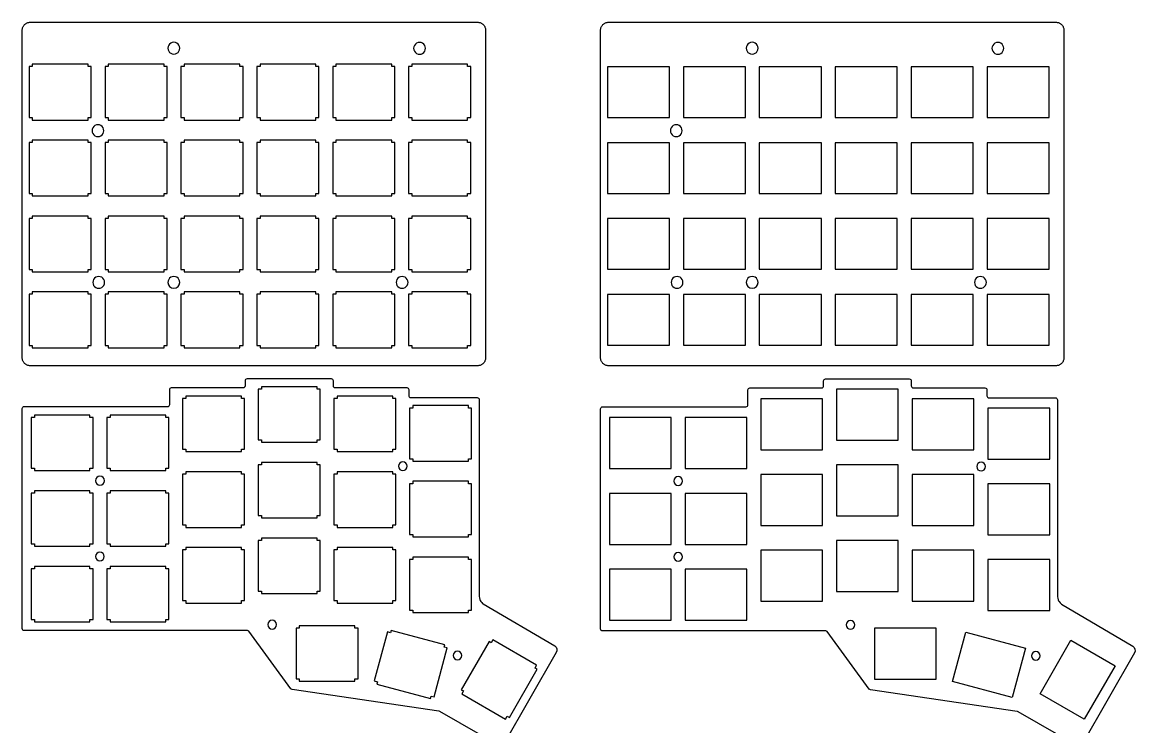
# Model space of a CAD drawing. Extents: x 0 to 600, y 0 to 300.
# Drawn here: x 0.1 to 279.6, y 123.1 to 299.9 of the extents above; entities that cross this region are included whole.
import ezdxf

# ---------------------------------------------------------------- set-up
doc = ezdxf.new("R2010")
doc.units = 0
doc.layers.get('0').update_dxf_attribs({"linetype": 'CONTINUOUS'})

msp = doc.modelspace()

# ---------------------------------------------------------------- linework, layer by layer
at = {"color": 5}
for p, q in [((0.532, 299.025), (0.63, 299.148)), ((0.63, 299.148), (0.736, 299.264)), ((0.736, 299.264), (0.852, 299.37)), ((0.852, 299.37), (0.975, 299.468)), ((0.975, 299.468), (1.106, 299.555)), ((1.106, 299.555), (1.243, 299.632)), ((1.243, 299.632), (1.385, 299.697)), ((1.385, 299.697), (1.532, 299.752)), ((1.532, 299.752), (1.684, 299.794)), ((1.684, 299.794), (1.838, 299.825)), ((1.838, 299.825), (1.994, 299.843)), ((1.994, 299.843), (2.151, 299.85)), ((2.151, 299.85), (114.451, 299.849)), ((114.451, 299.849), (114.608, 299.843)), ((114.608, 299.843), (114.764, 299.825)), ((114.764, 299.825), (114.918, 299.794)), ((114.918, 299.794), (115.07, 299.752)), ((115.07, 299.752), (115.217, 299.697)), ((115.217, 299.697), (115.359, 299.632)), ((115.359, 299.632), (115.496, 299.555)), ((115.496, 299.555), (115.627, 299.468)), ((115.627, 299.468), (115.75, 299.37)), ((115.75, 299.37), (115.866, 299.264)), ((115.866, 299.264), (115.972, 299.148)), ((115.972, 299.148), (116.07, 299.025)), ((145.69823, 299.025), (145.79623, 299.148)), ((145.79623, 299.148), (145.90223, 299.264)), ((145.90223, 299.264), (146.01823, 299.37)), ((146.01823, 299.37), (146.14123, 299.468)), ((146.14123, 299.468), (146.27223, 299.555)), ((146.27223, 299.555), (146.40923, 299.632)), ((146.40923, 299.632), (146.55123, 299.697)), ((146.55123, 299.697), (146.69823, 299.752)), ((146.69823, 299.752), (146.85023, 299.794)), ((146.85023, 299.794), (147.00423, 299.825)), ((147.00423, 299.825), (147.16023, 299.843)), ((147.16023, 299.843), (147.31723, 299.85)), ((147.31723, 299.85), (259.61723, 299.849)), ((259.61723, 299.849), (259.77423, 299.843)), ((259.77423, 299.843), (259.93023, 299.825)), ((259.93023, 299.825), (260.08423, 299.794)), ((260.08423, 299.794), (260.23623, 299.752)), ((260.23623, 299.752), (260.38323, 299.697)), ((260.38323, 299.697), (260.52523, 299.632)), ((260.52523, 299.632), (260.66223, 299.555)), ((260.66223, 299.555), (260.79323, 299.468)), ((260.79323, 299.468), (260.91623, 299.37)), ((260.91623, 299.37), (261.03223, 299.264)), ((261.03223, 299.264), (261.13823, 299.148)), ((261.13823, 299.148), (261.23623, 299.025)), ((0.15, 215.648), (0.151, 297.849)), ((0.151, 297.849), (0.157, 298.006)), ((0.157, 298.006), (0.175, 298.162)), ((0.175, 298.162), (0.206, 298.316)), ((0.206, 298.316), (0.248, 298.468)), ((0.248, 298.468), (0.303, 298.615)), ((0.303, 298.615), (0.368, 298.757)), ((0.368, 298.757), (0.445, 298.894)), ((0.445, 298.894), (0.532, 299.025)), ((116.07, 299.025), (116.157, 298.894)), ((116.157, 298.894), (116.234, 298.757)), ((116.234, 298.757), (116.299, 298.615)), ((116.299, 298.615), (116.354, 298.468)), ((116.354, 298.468), (116.396, 298.316)), ((116.396, 298.316), (116.427, 298.162)), ((116.427, 298.162), (116.445, 298.006)), ((116.445, 298.006), (116.451, 297.849)), ((116.451, 297.849), (116.451, 215.648)), ((145.31623, 215.648), (145.31723, 297.849)), ((145.31723, 297.849), (145.32323, 298.006)), ((145.32323, 298.006), (145.34123, 298.162)), ((145.34123, 298.162), (145.37223, 298.316)), ((145.37223, 298.316), (145.41423, 298.468)), ((145.41423, 298.468), (145.46923, 298.615)), ((145.46923, 298.615), (145.53423, 298.757)), ((145.53423, 298.757), (145.61123, 298.894)), ((145.61123, 298.894), (145.69823, 299.025)), ((261.23623, 299.025), (261.32323, 298.894)), ((261.32323, 298.894), (261.40023, 298.757)), ((261.40023, 298.757), (261.46523, 298.615)), ((261.46523, 298.615), (261.52023, 298.468)), ((261.52023, 298.468), (261.56223, 298.316)), ((261.56223, 298.316), (261.59323, 298.162)), ((261.59323, 298.162), (261.61123, 298.006)), ((261.61123, 298.006), (261.61723, 297.849)), ((261.61723, 297.849), (261.61723, 215.648)), ((39.678513, 293.344211), (39.678513, 293.344211)), ((101.35446, 293.310771), (101.35446, 293.310771)), ((184.84472, 293.344209), (184.84472, 293.344209)), ((246.52067, 293.310769), (246.52067, 293.310769)), ((2.676, 288.724), (1.876, 288.724)), ((1.876, 288.724), (1.876, 275.925)), ((16.676, 289.325), (2.676, 289.325)), ((2.676, 289.325), (2.676, 288.724)), ((16.676, 288.724), (16.676, 289.325)), ((17.476, 288.724), (16.676, 288.724)), ((17.476, 275.925), (17.476, 288.724)), ((21.726, 288.724), (20.926, 288.724)), ((20.926, 288.724), (20.926, 275.925)), ((35.726, 289.325), (21.726, 289.325)), ((21.726, 289.325), (21.726, 288.724)), ((35.726, 288.724), (35.726, 289.325)), ((36.526, 288.724), (35.726, 288.724)), ((36.526, 275.925), (36.526, 288.724)), ((40.776, 288.724), (39.976, 288.724)), ((39.976, 288.724), (39.976, 275.925)), ((54.776, 289.325), (40.776, 289.325)), ((40.776, 289.325), (40.776, 288.724)), ((54.776, 288.724), (54.776, 289.325)), ((55.576, 288.724), (54.776, 288.724)), ((55.576, 275.925), (55.576, 288.724)), ((59.826, 288.724), (59.026, 288.724)), ((59.026, 288.724), (59.026, 275.925)), ((73.826, 289.325), (59.826, 289.325)), ((59.826, 289.325), (59.826, 288.724)), ((73.826, 288.724), (73.826, 289.325)), ((74.626, 288.724), (73.826, 288.724)), ((74.626, 275.925), (74.626, 288.724)), ((78.876, 288.724), (78.076, 288.724)), ((78.076, 288.724), (78.076, 275.925)), ((92.876, 289.325), (78.876, 289.325)), ((78.876, 289.325), (78.876, 288.724)), ((92.876, 288.724), (92.876, 289.325)), ((93.675, 288.724), (92.876, 288.724)), ((93.675, 275.925), (93.675, 288.724)), ((97.925, 288.724), (97.126, 288.724)), ((97.126, 288.724), (97.126, 275.925)), ((111.925, 289.325), (97.925, 289.325)), ((97.925, 289.325), (97.925, 288.724)), ((111.925, 288.724), (111.925, 289.325)), ((112.725, 288.724), (111.925, 288.724)), ((112.725, 275.925), (112.725, 288.724)), ((162.62487, 288.685668), (147.05958, 288.685668)), ((147.05958, 288.685668), (147.05958, 275.963333)), ((162.62487, 275.963333), (162.62487, 288.685668)), ((181.67487, 288.685668), (166.10958, 288.685668)), ((166.10958, 288.685668), (166.10958, 275.963333)), ((181.67487, 275.963333), (181.67487, 288.685668)), ((200.72487, 288.685668), (185.15958, 288.685668)), ((185.15958, 288.685668), (185.15958, 275.963333)), ((200.72487, 275.963333), (200.72487, 288.685668)), ((219.77487, 288.685668), (204.20958, 288.685668)), ((204.20958, 288.685668), (204.20958, 275.963333)), ((219.77487, 275.963333), (219.77487, 288.685668)), ((238.82437, 288.685668), (223.25908, 288.685668)), ((223.25908, 288.685668), (223.25908, 275.963333)), ((238.82437, 275.963333), (238.82437, 288.685668)), ((257.87437, 288.685668), (242.30908, 288.685668)), ((242.30908, 288.685668), (242.30908, 275.963333)), ((257.87437, 275.963333), (257.87437, 288.685668)), ((1.876, 275.925), (2.676, 275.925)), ((2.676, 275.925), (2.676, 275.324)), ((2.676, 275.324), (16.676, 275.324)), ((16.676, 275.324), (16.676, 275.925)), ((16.676, 275.925), (17.476, 275.925)), ((20.926, 275.925), (21.726, 275.925)), ((21.726, 275.925), (21.726, 275.324)), ((21.726, 275.324), (35.726, 275.324)), ((35.726, 275.324), (35.726, 275.925)), ((35.726, 275.925), (36.526, 275.925)), ((39.976, 275.925), (40.776, 275.925)), ((40.776, 275.925), (40.776, 275.324)), ((40.776, 275.324), (54.776, 275.324)), ((54.776, 275.925), (55.576, 275.925)), ((54.776, 275.324), (54.776, 275.925)), ((59.026, 275.925), (59.826, 275.925)), ((59.826, 275.925), (59.826, 275.324)), ((59.826, 275.324), (73.826, 275.324)), ((73.826, 275.324), (73.826, 275.925)), ((73.826, 275.925), (74.626, 275.925)), ((78.076, 275.925), (78.876, 275.925)), ((78.876, 275.925), (78.876, 275.324)), ((78.876, 275.324), (92.876, 275.324)), ((92.876, 275.324), (92.876, 275.925)), ((92.876, 275.925), (93.675, 275.925)), ((97.126, 275.925), (97.925, 275.925)), ((97.925, 275.925), (97.925, 275.324)), ((97.925, 275.324), (111.925, 275.324)), ((111.925, 275.324), (111.925, 275.925)), ((111.925, 275.925), (112.725, 275.925)), ((147.05958, 275.963333), (162.62487, 275.963333)), ((166.10958, 275.963333), (181.67487, 275.963333)), ((185.15958, 275.963333), (200.72487, 275.963333)), ((204.20958, 275.963333), (219.77487, 275.963333)), ((223.25908, 275.963333), (238.82437, 275.963333)), ((242.30908, 275.963333), (257.87437, 275.963333)), ((20.629569, 272.641415), (20.629569, 272.641415)), ((165.79578, 272.641411), (165.79578, 272.641411)), ((2.676, 269.674), (1.876, 269.674)), ((1.876, 269.674), (1.876, 256.874)), ((16.676, 270.274), (2.676, 270.274)), ((2.676, 270.274), (2.676, 269.674)), ((16.676, 269.674), (16.676, 270.274)), ((17.476, 269.674), (16.676, 269.674)), ((17.476, 256.874), (17.476, 269.674)), ((21.726, 269.674), (20.926, 269.674)), ((20.926, 269.674), (20.926, 256.874)), ((35.726, 270.274), (21.726, 270.274)), ((21.726, 270.274), (21.726, 269.674)), ((35.726, 269.674), (35.726, 270.274)), ((36.526, 269.674), (35.726, 269.674)), ((36.526, 256.874), (36.526, 269.674)), ((40.776, 269.674), (39.976, 269.674)), ((39.976, 269.674), (39.976, 256.874)), ((54.776, 270.274), (40.776, 270.274)), ((40.776, 270.274), (40.776, 269.674)), ((54.776, 269.674), (54.776, 270.274)), ((55.576, 269.674), (54.776, 269.674)), ((55.576, 256.874), (55.576, 269.674)), ((59.826, 269.674), (59.026, 269.674)), ((59.026, 269.674), (59.026, 256.874)), ((73.826, 270.274), (59.826, 270.274)), ((59.826, 270.274), (59.826, 269.674)), ((73.826, 269.674), (73.826, 270.274)), ((74.626, 269.674), (73.826, 269.674)), ((74.626, 256.874), (74.626, 269.674)), ((78.876, 269.674), (78.076, 269.674)), ((78.076, 269.674), (78.076, 256.874)), ((92.876, 270.274), (78.876, 270.274)), ((78.876, 270.274), (78.876, 269.674)), ((92.876, 269.674), (92.876, 270.274)), ((93.675, 269.674), (92.876, 269.674)), ((93.675, 256.874), (93.675, 269.674)), ((97.925, 269.674), (97.126, 269.674)), ((97.126, 269.674), (97.126, 256.874)), ((111.925, 270.274), (97.925, 270.274)), ((97.925, 270.274), (97.925, 269.674)), ((111.925, 269.674), (111.925, 270.274)), ((112.725, 269.674), (111.925, 269.674)), ((112.725, 256.874), (112.725, 269.674)), ((162.62487, 269.635168), (147.05958, 269.635168)), ((147.05958, 269.635168), (147.05958, 256.912833)), ((162.62487, 256.912833), (162.62487, 269.635168)), ((181.67487, 269.635168), (166.10958, 269.635168)), ((166.10958, 269.635168), (166.10958, 256.912833)), ((181.67487, 256.912833), (181.67487, 269.635168)), ((200.72487, 269.635168), (185.15958, 269.635168)), ((185.15958, 269.635168), (185.15958, 256.912833)), ((200.72487, 256.912833), (200.72487, 269.635168)), ((219.77487, 269.635168), (204.20958, 269.635168)), ((204.20958, 269.635168), (204.20958, 256.912833)), ((219.77487, 256.912833), (219.77487, 269.635168)), ((238.82437, 269.635168), (223.25908, 269.635168)), ((223.25908, 269.635168), (223.25908, 256.912833)), ((238.82437, 256.912833), (238.82437, 269.635168)), ((257.87437, 269.635168), (242.30908, 269.635168)), ((242.30908, 269.635168), (242.30908, 256.912833)), ((257.87437, 256.912833), (257.87437, 269.635168)), ((1.876, 256.874), (2.676, 256.874)), ((2.676, 256.874), (2.676, 256.274)), ((2.676, 256.274), (16.676, 256.274)), ((16.676, 256.874), (17.476, 256.874)), ((16.676, 256.274), (16.676, 256.874)), ((20.926, 256.874), (21.726, 256.874)), ((21.726, 256.874), (21.726, 256.274)), ((21.726, 256.274), (35.726, 256.274)), ((35.726, 256.274), (35.726, 256.874)), ((35.726, 256.874), (36.526, 256.874)), ((39.976, 256.874), (40.776, 256.874)), ((40.776, 256.874), (40.776, 256.274)), ((40.776, 256.274), (54.776, 256.274)), ((54.776, 256.274), (54.776, 256.874)), ((54.776, 256.874), (55.576, 256.874)), ((59.026, 256.874), (59.826, 256.874)), ((59.826, 256.874), (59.826, 256.274)), ((59.826, 256.274), (73.826, 256.274)), ((73.826, 256.274), (73.826, 256.874)), ((73.826, 256.874), (74.626, 256.874)), ((78.076, 256.874), (78.876, 256.874)), ((78.876, 256.874), (78.876, 256.274)), ((78.876, 256.274), (92.876, 256.274)), ((92.876, 256.874), (93.675, 256.874)), ((92.876, 256.274), (92.876, 256.874)), ((97.126, 256.874), (97.925, 256.874)), ((97.925, 256.874), (97.925, 256.274)), ((97.925, 256.274), (111.925, 256.274)), ((111.925, 256.274), (111.925, 256.874)), ((111.925, 256.874), (112.725, 256.874)), ((147.05958, 256.912833), (162.62487, 256.912833)), ((166.10958, 256.912833), (181.67487, 256.912833)), ((185.15958, 256.912833), (200.72487, 256.912833)), ((204.20958, 256.912833), (219.77487, 256.912833)), ((223.25908, 256.912833), (238.82437, 256.912833)), ((242.30908, 256.912833), (257.87437, 256.912833)), ((2.676, 250.624), (1.876, 250.624)), ((1.876, 250.624), (1.876, 237.824)), ((16.676, 251.224), (2.676, 251.224)), ((2.676, 251.224), (2.676, 250.624)), ((16.676, 250.624), (16.676, 251.224)), ((17.476, 250.624), (16.676, 250.624)), ((17.476, 237.824), (17.476, 250.624)), ((21.726, 250.624), (20.926, 250.624)), ((20.926, 250.624), (20.926, 237.824)), ((35.726, 251.224), (21.726, 251.224)), ((21.726, 251.224), (21.726, 250.624)), ((35.726, 250.624), (35.726, 251.224)), ((36.526, 250.624), (35.726, 250.624)), ((36.526, 237.824), (36.526, 250.624)), ((40.776, 250.624), (39.976, 250.624)), ((39.976, 250.624), (39.976, 237.824)), ((54.776, 251.224), (40.776, 251.224)), ((40.776, 251.224), (40.776, 250.624)), ((54.776, 250.624), (54.776, 251.224)), ((55.576, 250.624), (54.776, 250.624)), ((55.576, 237.824), (55.576, 250.624)), ((59.826, 250.624), (59.026, 250.624)), ((59.026, 250.624), (59.026, 237.824)), ((73.826, 251.224), (59.826, 251.224)), ((59.826, 251.224), (59.826, 250.624)), ((73.826, 250.624), (73.826, 251.224)), ((74.626, 250.624), (73.826, 250.624)), ((74.626, 237.824), (74.626, 250.624)), ((78.876, 250.624), (78.076, 250.624)), ((78.076, 250.624), (78.076, 237.824)), ((92.876, 251.224), (78.876, 251.224)), ((78.876, 251.224), (78.876, 250.624)), ((92.876, 250.624), (92.876, 251.224)), ((93.675, 250.624), (92.876, 250.624)), ((93.675, 237.824), (93.675, 250.624)), ((97.925, 250.624), (97.126, 250.624)), ((97.126, 250.624), (97.126, 237.824)), ((111.925, 251.224), (97.925, 251.224)), ((97.925, 251.224), (97.925, 250.624)), ((111.925, 250.624), (111.925, 251.224)), ((112.725, 250.624), (111.925, 250.624)), ((112.725, 237.824), (112.725, 250.624)), ((162.62487, 250.585169), (147.05958, 250.585169)), ((147.05958, 250.585169), (147.05958, 237.862834)), ((162.62487, 237.862834), (162.62487, 250.585169)), ((181.67487, 250.585169), (166.10958, 250.585169)), ((166.10958, 250.585169), (166.10958, 237.862834)), ((181.67487, 237.862834), (181.67487, 250.585169)), ((200.72487, 250.585169), (185.15958, 250.585169)), ((185.15958, 250.585169), (185.15958, 237.862834)), ((200.72487, 237.862834), (200.72487, 250.585169)), ((219.77487, 250.585169), (204.20958, 250.585169)), ((204.20958, 250.585169), (204.20958, 237.862834)), ((219.77487, 237.862834), (219.77487, 250.585169)), ((238.82437, 250.585169), (223.25908, 250.585169)), ((223.25908, 250.585169), (223.25908, 237.862834)), ((238.82437, 237.862834), (238.82437, 250.585169)), ((257.87437, 250.585169), (242.30908, 250.585169)), ((242.30908, 250.585169), (242.30908, 237.862834)), ((257.87437, 237.862834), (257.87437, 250.585169)), ((1.876, 237.824), (2.676, 237.824)), ((2.676, 237.824), (2.676, 237.224)), ((16.676, 237.224), (16.676, 237.824)), ((16.676, 237.824), (17.476, 237.824)), ((20.926, 237.824), (21.726, 237.824)), ((21.726, 237.824), (21.726, 237.224)), ((35.726, 237.224), (35.726, 237.824)), ((35.726, 237.824), (36.526, 237.824)), ((39.976, 237.824), (40.776, 237.824)), ((40.776, 237.824), (40.776, 237.224)), ((54.776, 237.824), (55.576, 237.824)), ((54.776, 237.224), (54.776, 237.824)), ((59.026, 237.824), (59.826, 237.824)), ((59.826, 237.824), (59.826, 237.224)), ((73.826, 237.224), (73.826, 237.824)), ((73.826, 237.824), (74.626, 237.824)), ((78.076, 237.824), (78.876, 237.824)), ((78.876, 237.824), (78.876, 237.224)), ((92.876, 237.224), (92.876, 237.824)), ((92.876, 237.824), (93.675, 237.824)), ((97.126, 237.824), (97.925, 237.824)), ((97.925, 237.824), (97.925, 237.224)), ((111.925, 237.224), (111.925, 237.824)), ((111.925, 237.824), (112.725, 237.824)), ((147.05958, 237.862834), (162.62487, 237.862834)), ((166.10958, 237.862834), (181.67487, 237.862834)), ((185.15958, 237.862834), (200.72487, 237.862834)), ((204.20958, 237.862834), (219.77487, 237.862834)), ((223.25908, 237.862834), (238.82437, 237.862834)), ((242.30908, 237.862834), (257.87437, 237.862834)), ((2.676, 237.224), (16.676, 237.224)), ((21.726, 237.224), (35.726, 237.224)), ((40.776, 237.224), (54.776, 237.224)), ((59.826, 237.224), (73.826, 237.224)), ((78.876, 237.224), (92.876, 237.224)), ((97.925, 237.224), (111.925, 237.224)), ((16.676, 232.174), (2.676, 232.174)), ((2.676, 232.174), (2.676, 231.575)), ((16.676, 231.575), (16.676, 232.174)), ((20.829133, 234.568423), (20.829133, 234.568423)), ((35.726, 232.174), (21.726, 232.174)), ((21.726, 232.174), (21.726, 231.575)), ((35.726, 231.575), (35.726, 232.174)), ((39.678101, 234.562833), (39.678101, 234.562833)), ((54.776, 232.174), (40.776, 232.174)), ((40.776, 232.174), (40.776, 231.575)), ((54.776, 231.575), (54.776, 232.174)), ((73.826, 232.174), (59.826, 232.174)), ((59.826, 232.174), (59.826, 231.575)), ((73.826, 231.575), (73.826, 232.174)), ((92.876, 232.174), (78.876, 232.174)), ((78.876, 232.174), (78.876, 231.575)), ((92.876, 231.575), (92.876, 232.174)), ((96.975214, 234.568423), (96.975214, 234.568423)), ((111.925, 232.174), (97.925, 232.174)), ((97.925, 232.174), (97.925, 231.575)), ((111.925, 231.575), (111.925, 232.174)), ((165.99534, 234.568421), (165.99534, 234.568421)), ((184.84431, 234.562831), (184.84431, 234.562831)), ((242.14142, 234.568421), (242.14142, 234.568421)), ((2.676, 231.575), (1.876, 231.575)), ((1.876, 231.575), (1.876, 218.774)), ((17.476, 231.575), (16.676, 231.575)), ((17.476, 218.774), (17.476, 231.575)), ((21.726, 231.575), (20.926, 231.575)), ((20.926, 231.575), (20.926, 218.774)), ((36.526, 231.575), (35.726, 231.575)), ((36.526, 218.774), (36.526, 231.575)), ((40.776, 231.575), (39.976, 231.575)), ((39.976, 231.575), (39.976, 218.774)), ((55.576, 231.575), (54.776, 231.575)), ((55.576, 218.774), (55.576, 231.575)), ((59.826, 231.575), (59.026, 231.575)), ((59.026, 231.575), (59.026, 218.774)), ((74.626, 231.575), (73.826, 231.575)), ((74.626, 218.774), (74.626, 231.575)), ((78.876, 231.575), (78.076, 231.575)), ((78.076, 231.575), (78.076, 218.774)), ((93.675, 231.575), (92.876, 231.575)), ((93.675, 218.774), (93.675, 231.575)), ((97.925, 231.575), (97.126, 231.575)), ((97.126, 231.575), (97.126, 218.774)), ((112.725, 231.575), (111.925, 231.575)), ((112.725, 218.774), (112.725, 231.575)), ((162.62487, 231.535171), (147.05958, 231.535171)), ((147.05958, 231.535171), (147.05958, 218.812836)), ((162.62487, 218.812836), (162.62487, 231.535171)), ((181.67487, 231.535171), (166.10958, 231.535171)), ((166.10958, 231.535171), (166.10958, 218.812836)), ((181.67487, 218.812836), (181.67487, 231.535171)), ((200.72487, 231.535171), (185.15958, 231.535171)), ((185.15958, 231.535171), (185.15958, 218.812836)), ((200.72487, 218.812836), (200.72487, 231.535171)), ((219.77487, 231.535171), (204.20958, 231.535171)), ((204.20958, 231.535171), (204.20958, 218.812836)), ((219.77487, 218.812836), (219.77487, 231.535171)), ((238.82437, 231.535171), (223.25908, 231.535171)), ((223.25908, 231.535171), (223.25908, 218.812836)), ((238.82437, 218.812836), (238.82437, 231.535171)), ((257.87437, 231.535171), (242.30908, 231.535171)), ((242.30908, 231.535171), (242.30908, 218.812836)), ((257.87437, 218.812836), (257.87437, 231.535171)), ((1.876, 218.774), (2.676, 218.774)), ((2.676, 218.774), (2.676, 218.174)), ((2.676, 218.174), (16.676, 218.174)), ((16.676, 218.774), (17.476, 218.774)), ((16.676, 218.174), (16.676, 218.774)), ((20.926, 218.774), (21.726, 218.774)), ((21.726, 218.774), (21.726, 218.174)), ((21.726, 218.174), (35.726, 218.174)), ((35.726, 218.174), (35.726, 218.774)), ((35.726, 218.774), (36.526, 218.774)), ((39.976, 218.774), (40.776, 218.774)), ((40.776, 218.774), (40.776, 218.174)), ((40.776, 218.174), (54.776, 218.174)), ((54.776, 218.174), (54.776, 218.774)), ((54.776, 218.774), (55.576, 218.774)), ((59.026, 218.774), (59.826, 218.774)), ((59.826, 218.774), (59.826, 218.174)), ((59.826, 218.174), (73.826, 218.174)), ((73.826, 218.174), (73.826, 218.774)), ((73.826, 218.774), (74.626, 218.774)), ((78.076, 218.774), (78.876, 218.774)), ((78.876, 218.774), (78.876, 218.174)), ((78.876, 218.174), (92.876, 218.174)), ((92.876, 218.774), (93.675, 218.774)), ((92.876, 218.174), (92.876, 218.774)), ((97.126, 218.774), (97.925, 218.774)), ((97.925, 218.774), (97.925, 218.174)), ((97.925, 218.174), (111.925, 218.174)), ((111.925, 218.174), (111.925, 218.774)), ((111.925, 218.774), (112.725, 218.774)), ((147.05958, 218.812836), (162.62487, 218.812836)), ((166.10958, 218.812836), (181.67487, 218.812836)), ((185.15958, 218.812836), (200.72487, 218.812836)), ((204.20958, 218.812836), (219.77487, 218.812836)), ((223.25908, 218.812836), (238.82437, 218.812836)), ((242.30908, 218.812836), (257.87437, 218.812836)), ((0.157, 215.492), (0.15, 215.648)), ((0.175, 215.336), (0.157, 215.492)), ((0.206, 215.182), (0.175, 215.336)), ((116.427, 215.336), (116.396, 215.182)), ((116.445, 215.492), (116.427, 215.336)), ((116.451, 215.648), (116.445, 215.492)), ((145.32323, 215.492), (145.31623, 215.648)), ((145.34123, 215.336), (145.32323, 215.492)), ((145.37223, 215.182), (145.34123, 215.336)), ((261.59323, 215.336), (261.56223, 215.182)), ((261.61123, 215.492), (261.59323, 215.336)), ((261.61723, 215.648), (261.61123, 215.492)), ((0.248, 215.03), (0.206, 215.182)), ((0.303, 214.883), (0.248, 215.03)), ((0.368, 214.741), (0.303, 214.883)), ((0.445, 214.604), (0.368, 214.741)), ((0.532, 214.473), (0.445, 214.604)), ((0.63, 214.35), (0.532, 214.473)), ((0.736, 214.234), (0.63, 214.35)), ((0.852, 214.128), (0.736, 214.234)), ((0.975, 214.03), (0.852, 214.128)), ((1.106, 213.943), (0.975, 214.03)), ((1.243, 213.866), (1.106, 213.943)), ((1.385, 213.801), (1.243, 213.866)), ((1.532, 213.746), (1.385, 213.801)), ((1.684, 213.704), (1.532, 213.746)), ((1.838, 213.673), (1.684, 213.704)), ((1.994, 213.655), (1.838, 213.673)), ((2.151, 213.648), (1.994, 213.655)), ((114.452, 213.649), (2.151, 213.648)), ((114.608, 213.655), (114.452, 213.649)), ((114.764, 213.673), (114.608, 213.655)), ((114.918, 213.704), (114.764, 213.673)), ((115.07, 213.746), (114.918, 213.704)), ((115.217, 213.801), (115.07, 213.746)), ((115.359, 213.866), (115.217, 213.801)), ((115.496, 213.943), (115.359, 213.866)), ((115.627, 214.03), (115.496, 213.943)), ((115.75, 214.128), (115.627, 214.03)), ((115.866, 214.234), (115.75, 214.128)), ((115.972, 214.35), (115.866, 214.234)), ((116.07, 214.473), (115.972, 214.35)), ((116.157, 214.604), (116.07, 214.473)), ((116.234, 214.741), (116.157, 214.604)), ((116.299, 214.883), (116.234, 214.741)), ((116.354, 215.03), (116.299, 214.883)), ((116.396, 215.182), (116.354, 215.03)), ((145.41423, 215.03), (145.37223, 215.182)), ((145.46923, 214.883), (145.41423, 215.03)), ((145.53423, 214.741), (145.46923, 214.883)), ((145.61123, 214.604), (145.53423, 214.741)), ((145.69823, 214.473), (145.61123, 214.604)), ((145.79623, 214.35), (145.69823, 214.473)), ((145.90223, 214.234), (145.79623, 214.35)), ((146.01823, 214.128), (145.90223, 214.234)), ((146.14123, 214.03), (146.01823, 214.128)), ((146.27223, 213.943), (146.14123, 214.03)), ((146.40923, 213.866), (146.27223, 213.943)), ((146.55123, 213.801), (146.40923, 213.866)), ((146.69823, 213.746), (146.55123, 213.801)), ((146.85023, 213.704), (146.69823, 213.746)), ((147.00423, 213.673), (146.85023, 213.704)), ((147.16023, 213.655), (147.00423, 213.673)), ((147.31723, 213.648), (147.16023, 213.655)), ((259.61823, 213.649), (147.31723, 213.648)), ((259.77423, 213.655), (259.61823, 213.649)), ((259.93023, 213.673), (259.77423, 213.655)), ((260.08423, 213.704), (259.93023, 213.673)), ((260.23623, 213.746), (260.08423, 213.704)), ((260.38323, 213.801), (260.23623, 213.746)), ((260.52523, 213.866), (260.38323, 213.801)), ((260.66223, 213.943), (260.52523, 213.866)), ((260.79323, 214.03), (260.66223, 213.943)), ((260.91623, 214.128), (260.79323, 214.03)), ((261.03223, 214.234), (260.91623, 214.128)), ((261.13823, 214.35), (261.03223, 214.234)), ((261.23623, 214.473), (261.13823, 214.35)), ((261.32323, 214.604), (261.23623, 214.473)), ((261.40023, 214.741), (261.32323, 214.604)), ((261.46523, 214.883), (261.40023, 214.741)), ((261.52023, 215.03), (261.46523, 214.883)), ((261.56223, 215.182), (261.52023, 215.03)), ((56.147866, 208.675585), (56.147866, 209.925124)), ((56.647752, 210.425363), (77.647909, 210.425363)), ((78.147795, 209.925124), (78.147795, 208.675585)), ((201.2988, 208.598315), (201.2988, 209.847854)), ((201.79869, 210.348093), (222.79884, 210.348093)), ((223.29873, 209.847854), (223.29873, 208.598315)), ((37.149018, 203.925784), (37.149018, 207.675812)), ((37.648904, 208.175346), (55.64798, 208.175346)), ((60.177419, 207.796675), (59.360063, 207.796675)), ((59.360063, 207.796675), (59.360063, 195.074354)), ((74.143542, 208.400807), (60.177419, 208.400807)), ((60.177419, 208.400807), (60.177419, 207.796675)), ((74.143542, 207.796675), (74.143542, 208.400807)), ((74.92536, 207.796675), (74.143542, 207.796675)), ((74.92536, 195.074354), (74.92536, 207.796675)), ((78.648034, 208.175346), (96.646758, 208.175346)), ((97.146997, 207.675812), (97.146997, 206.175801)), ((182.29995, 203.848514), (182.29995, 207.598542)), ((182.79984, 208.098076), (200.79891, 208.098076)), ((220.04365, 207.758351), (204.54365, 207.758351)), ((204.54365, 207.758351), (204.54365, 194.95816)), ((220.04365, 194.95816), (220.04365, 207.758351)), ((223.79897, 208.098076), (241.79769, 208.098076)), ((242.29793, 207.598542), (242.29793, 206.098531)), ((41.178569, 205.421595), (40.361213, 205.421595)), ((40.361213, 205.421595), (40.361213, 192.699274)), ((55.144692, 206.025727), (41.178569, 206.025727)), ((41.178569, 206.025727), (41.178569, 205.421595)), ((55.144692, 205.421595), (55.144692, 206.025727)), ((55.92651, 205.421595), (55.144692, 205.421595)), ((55.92651, 192.699274), (55.92651, 205.421595)), ((79.177679, 205.421595), (78.360323, 205.421595)), ((78.360323, 205.421595), (78.360323, 192.699274)), ((93.143802, 206.025727), (79.177679, 206.025727)), ((79.177679, 206.025727), (79.177679, 205.421595)), ((93.143802, 205.421595), (93.143802, 206.025727)), ((93.92562, 205.421595), (93.143802, 205.421595)), ((93.92562, 192.699274), (93.92562, 205.421595)), ((97.646883, 205.675562), (114.34597, 205.675562)), ((114.84692, 205.174971), (114.84692, 156.00621)), ((201.0448, 205.383098), (185.5448, 205.383098)), ((185.5448, 205.383098), (185.5448, 192.58326)), ((201.0448, 192.58326), (201.0448, 205.383098)), ((239.04391, 205.383098), (223.54391, 205.383098)), ((223.54391, 205.383098), (223.54391, 192.58326)), ((239.04391, 192.58326), (239.04391, 205.383098)), ((242.79782, 205.598292), (259.49691, 205.598292)), ((259.99785, 205.097701), (259.99785, 155.92894)), ((0.15, 147.67783), (0.15, 202.926365)), ((0.649921, 203.425545), (36.647721, 203.425545)), ((17.144692, 201.275757), (3.178569, 201.275757)), ((3.178569, 201.275757), (3.178569, 200.671625)), ((17.144692, 200.671625), (17.144692, 201.275757)), ((36.144792, 201.275757), (22.178669, 201.275757)), ((22.178669, 201.275757), (22.178669, 200.671625)), ((36.144792, 200.671625), (36.144792, 201.275757)), ((98.176519, 203.047585), (97.359163, 203.047585)), ((97.359163, 203.047585), (97.359163, 190.325264)), ((112.142642, 203.651717), (98.176519, 203.651717)), ((98.176519, 203.651717), (98.176519, 203.047585)), ((112.142642, 203.047585), (112.142642, 203.651717)), ((112.92446, 203.047585), (112.142642, 203.047585)), ((112.92446, 190.325264), (112.92446, 203.047585)), ((145.30093, 147.60056), (145.30093, 202.849095)), ((145.80085, 203.348275), (181.79865, 203.348275)), ((258.04276, 203.009256), (242.54276, 203.009256)), ((242.54276, 203.009256), (242.54276, 190.20907)), ((258.04276, 190.20907), (258.04276, 203.009256)), ((3.178569, 200.671625), (2.361213, 200.671625)), ((2.361213, 200.671625), (2.361213, 187.949304)), ((17.92651, 200.671625), (17.144692, 200.671625)), ((17.92651, 187.949304), (17.92651, 200.671625)), ((22.178669, 200.671625), (21.361313, 200.671625)), ((21.361313, 200.671625), (21.361313, 187.949304)), ((36.92661, 200.671625), (36.144792, 200.671625)), ((36.92661, 187.949304), (36.92661, 200.671625)), ((163.04495, 200.633297), (147.54464, 200.633297)), ((147.54464, 200.633297), (147.54464, 187.83311)), ((163.04495, 187.83311), (163.04495, 200.633297)), ((182.04489, 200.633297), (166.54489, 200.633297)), ((166.54489, 200.633297), (166.54489, 187.83311)), ((182.04489, 187.83311), (182.04489, 200.633297)), ((59.360063, 195.074354), (60.177419, 195.074354)), ((60.177419, 195.074354), (60.177419, 194.470221)), ((60.177419, 194.470221), (74.143542, 194.470221)), ((74.143542, 194.470221), (74.143542, 195.074354)), ((74.143542, 195.074354), (74.92536, 195.074354)), ((204.54365, 194.95816), (220.04365, 194.95816)), ((40.361213, 192.699274), (41.178569, 192.699274)), ((41.178569, 192.699274), (41.178569, 192.095141)), ((41.178569, 192.095141), (55.144692, 192.095141)), ((55.144692, 192.095141), (55.144692, 192.699274)), ((55.144692, 192.699274), (55.92651, 192.699274)), ((78.360323, 192.699274), (79.177679, 192.699274)), ((79.177679, 192.699274), (79.177679, 192.095141)), ((79.177679, 192.095141), (93.143802, 192.095141)), ((93.143802, 192.095141), (93.143802, 192.699274)), ((93.143802, 192.699274), (93.92562, 192.699274)), ((97.359163, 190.325264), (98.176519, 190.325264)), ((98.176519, 190.325264), (98.176519, 189.721131)), ((112.142642, 189.721131), (112.142642, 190.325264)), ((112.142642, 190.325264), (112.92446, 190.325264)), ((185.5448, 192.58326), (201.0448, 192.58326)), ((223.54391, 192.58326), (239.04391, 192.58326)), ((242.54276, 190.20907), (258.04276, 190.20907)), ((2.361213, 187.949304), (3.178569, 187.949304)), ((3.178569, 187.949304), (3.178569, 187.345171)), ((3.178569, 187.345171), (17.144692, 187.345171)), ((17.144692, 187.345171), (17.144692, 187.949304)), ((17.144692, 187.949304), (17.92651, 187.949304)), ((21.361313, 187.949304), (22.178669, 187.949304)), ((22.178669, 187.949304), (22.178669, 187.345171)), ((22.178669, 187.345171), (36.144792, 187.345171)), ((36.144792, 187.345171), (36.144792, 187.949304)), ((36.144792, 187.949304), (36.92661, 187.949304)), ((60.177419, 188.796595), (59.360063, 188.796595)), ((59.360063, 188.796595), (59.360063, 176.074274)), ((74.143542, 189.400727), (60.177419, 189.400727)), ((60.177419, 189.400727), (60.177419, 188.796595)), ((74.143542, 188.796595), (74.143542, 189.400727)), ((74.92536, 188.796595), (74.143542, 188.796595)), ((74.92536, 176.074274), (74.92536, 188.796595)), ((98.176519, 189.721131), (112.142642, 189.721131)), ((147.54464, 187.83311), (163.04495, 187.83311)), ((166.54489, 187.83311), (182.04489, 187.83311)), ((220.04365, 188.75809), (204.54365, 188.75809)), ((204.54365, 188.75809), (204.54365, 175.95825)), ((220.04365, 175.95825), (220.04365, 188.75809)), ((41.178569, 186.422575), (40.361213, 186.422575)), ((40.361213, 186.422575), (40.361213, 173.700254)), ((55.144692, 187.026707), (41.178569, 187.026707)), ((41.178569, 187.026707), (41.178569, 186.422575)), ((55.144692, 186.422575), (55.144692, 187.026707)), ((55.92651, 186.422575), (55.144692, 186.422575)), ((55.92651, 173.700254), (55.92651, 186.422575)), ((79.177679, 186.422575), (78.360323, 186.422575)), ((78.360323, 186.422575), (78.360323, 173.700254)), ((93.143802, 187.026707), (79.177679, 187.026707)), ((79.177679, 187.026707), (79.177679, 186.422575)), ((93.143802, 186.422575), (93.143802, 187.026707)), ((93.92562, 186.422575), (93.143802, 186.422575)), ((93.92562, 173.700254), (93.92562, 186.422575)), ((112.142642, 184.651807), (98.176519, 184.651807)), ((98.176519, 184.651807), (98.176519, 184.047675)), ((112.142642, 184.047675), (112.142642, 184.651807)), ((201.0448, 186.38425), (185.5448, 186.38425)), ((185.5448, 186.38425), (185.5448, 173.58406)), ((201.0448, 173.58406), (201.0448, 186.38425)), ((239.04391, 186.38425), (223.54391, 186.38425)), ((223.54391, 186.38425), (223.54391, 173.58406)), ((239.04391, 173.58406), (239.04391, 186.38425)), ((3.178569, 181.671545), (2.361213, 181.671545)), ((2.361213, 181.671545), (2.361213, 168.949224)), ((17.144692, 182.275677), (3.178569, 182.275677)), ((3.178569, 182.275677), (3.178569, 181.671545)), ((17.144692, 181.671545), (17.144692, 182.275677)), ((17.92651, 181.671545), (17.144692, 181.671545)), ((17.92651, 168.949224), (17.92651, 181.671545)), ((22.178669, 181.671545), (21.361313, 181.671545)), ((21.361313, 181.671545), (21.361313, 168.949224)), ((36.144792, 182.275677), (22.178669, 182.275677)), ((22.178669, 182.275677), (22.178669, 181.671545)), ((36.144792, 181.671545), (36.144792, 182.275677)), ((36.92661, 181.671545), (36.144792, 181.671545)), ((36.92661, 168.949224), (36.92661, 181.671545)), ((98.176519, 184.047675), (97.359163, 184.047675)), ((97.359163, 184.047675), (97.359163, 171.325354)), ((112.92446, 184.047675), (112.142642, 184.047675)), ((112.92446, 171.325354), (112.92446, 184.047675)), ((258.04276, 184.00935), (242.54276, 184.00935)), ((242.54276, 184.00935), (242.54276, 171.20916)), ((258.04276, 171.20916), (258.04276, 184.00935)), ((163.04495, 181.63304), (147.54464, 181.63304)), ((147.54464, 181.63304), (147.54464, 168.8332)), ((163.04495, 168.8332), (163.04495, 181.63304)), ((182.04489, 181.63304), (166.54489, 181.63304)), ((166.54489, 181.63304), (166.54489, 168.8332)), ((182.04489, 168.8332), (182.04489, 181.63304)), ((40.361213, 173.700254), (41.178569, 173.700254)), ((41.178569, 173.700254), (41.178569, 173.096121)), ((55.144692, 173.096121), (55.144692, 173.700254)), ((55.144692, 173.700254), (55.92651, 173.700254)), ((59.360063, 176.074274), (60.177419, 176.074274)), ((60.177419, 176.074274), (60.177419, 175.470141)), ((60.177419, 175.470141), (74.143542, 175.470141)), ((74.143542, 175.470141), (74.143542, 176.074274)), ((74.143542, 176.074274), (74.92536, 176.074274)), ((78.360323, 173.700254), (79.177679, 173.700254)), ((79.177679, 173.700254), (79.177679, 173.096121)), ((93.143802, 173.096121), (93.143802, 173.700254)), ((93.143802, 173.700254), (93.92562, 173.700254)), ((185.5448, 173.58406), (201.0448, 173.58406)), ((204.54365, 175.95825), (220.04365, 175.95825)), ((223.54391, 173.58406), (239.04391, 173.58406)), ((41.178569, 173.096121), (55.144692, 173.096121)), ((79.177679, 173.096121), (93.143802, 173.096121)), ((97.359163, 171.325354), (98.176519, 171.325354)), ((98.176519, 171.325354), (98.176519, 170.721221)), ((98.176519, 170.721221), (112.142642, 170.721221)), ((112.142642, 170.721221), (112.142642, 171.325354)), ((112.142642, 171.325354), (112.92446, 171.325354)), ((242.54276, 171.20916), (258.04276, 171.20916)), ((2.361213, 168.949224), (3.178569, 168.949224)), ((3.178569, 168.949224), (3.178569, 168.345091)), ((3.178569, 168.345091), (17.144692, 168.345091)), ((17.144692, 168.345091), (17.144692, 168.949224)), ((17.144692, 168.949224), (17.92651, 168.949224)), ((21.361313, 168.949224), (22.178669, 168.949224)), ((22.178669, 168.949224), (22.178669, 168.345091)), ((22.178669, 168.345091), (36.144792, 168.345091)), ((36.144792, 168.345091), (36.144792, 168.949224)), ((36.144792, 168.949224), (36.92661, 168.949224)), ((55.144692, 168.026807), (41.178569, 168.026807)), ((41.178569, 168.026807), (41.178569, 167.422675)), ((55.144692, 167.422675), (55.144692, 168.026807)), ((60.177419, 169.797575), (59.360063, 169.797575)), ((59.360063, 169.797575), (59.360063, 157.075254)), ((74.143542, 170.401707), (60.177419, 170.401707)), ((60.177419, 170.401707), (60.177419, 169.797575)), ((74.143542, 169.797575), (74.143542, 170.401707)), ((74.92536, 169.797575), (74.143542, 169.797575)), ((74.92536, 157.075254), (74.92536, 169.797575)), ((93.143802, 168.026807), (79.177679, 168.026807)), ((79.177679, 168.026807), (79.177679, 167.422675)), ((93.143802, 167.422675), (93.143802, 168.026807)), ((147.54464, 168.8332), (163.04495, 168.8332)), ((166.54489, 168.8332), (182.04489, 168.8332)), ((220.04365, 169.75924), (204.54365, 169.75924)), ((204.54365, 169.75924), (204.54365, 156.95905)), ((220.04365, 156.95905), (220.04365, 169.75924)), ((41.178569, 167.422675), (40.361213, 167.422675)), ((40.361213, 167.422675), (40.361213, 154.700354)), ((55.92651, 167.422675), (55.144692, 167.422675)), ((55.92651, 154.700354), (55.92651, 167.422675)), ((79.177679, 167.422675), (78.360323, 167.422675)), ((78.360323, 167.422675), (78.360323, 154.700354)), ((93.92562, 167.422675), (93.143802, 167.422675)), ((93.92562, 154.700354), (93.92562, 167.422675)), ((98.176519, 165.047595), (97.359163, 165.047595)), ((97.359163, 165.047595), (97.359163, 152.325274)), ((112.142642, 165.651727), (98.176519, 165.651727)), ((98.176519, 165.651727), (98.176519, 165.047595)), ((112.142642, 165.047595), (112.142642, 165.651727)), ((112.92446, 165.047595), (112.142642, 165.047595)), ((112.92446, 152.325274), (112.92446, 165.047595)), ((201.0448, 167.38434), (185.5448, 167.38434)), ((185.5448, 167.38434), (185.5448, 154.58415)), ((201.0448, 154.58415), (201.0448, 167.38434)), ((239.04391, 167.38434), (223.54391, 167.38434)), ((223.54391, 167.38434), (223.54391, 154.58415)), ((239.04391, 154.58415), (239.04391, 167.38434)), ((258.04276, 165.00909), (242.54276, 165.00909)), ((242.54276, 165.00909), (242.54276, 152.20925)), ((258.04276, 152.20925), (258.04276, 165.00909)), ((3.178569, 162.673575), (2.361213, 162.673575)), ((2.361213, 162.673575), (2.361213, 149.951254)), ((17.144692, 163.277707), (3.178569, 163.277707)), ((3.178569, 163.277707), (3.178569, 162.673575)), ((17.144692, 162.673575), (17.144692, 163.277707)), ((17.92651, 162.673575), (17.144692, 162.673575)), ((17.92651, 149.951254), (17.92651, 162.673575)), ((22.178669, 162.673575), (21.361313, 162.673575)), ((21.361313, 162.673575), (21.361313, 149.951254)), ((36.144792, 163.277707), (22.178669, 163.277707)), ((22.178669, 163.277707), (22.178669, 162.673575)), ((36.144792, 162.673575), (36.144792, 163.277707)), ((36.92661, 162.673575), (36.144792, 162.673575)), ((36.92661, 149.951254), (36.92661, 162.673575)), ((163.04495, 162.63525), (147.54464, 162.63525)), ((147.54464, 162.63525), (147.54464, 149.83506)), ((163.04495, 149.83506), (163.04495, 162.63525)), ((182.04489, 162.63525), (166.54489, 162.63525)), ((166.54489, 162.63525), (166.54489, 149.83506)), ((182.04489, 149.83506), (182.04489, 162.63525)), ((59.360063, 157.075254), (60.177419, 157.075254)), ((60.177419, 157.075254), (60.177419, 156.471121)), ((74.143542, 156.471121), (74.143542, 157.075254)), ((74.143542, 157.075254), (74.92536, 157.075254)), ((204.54365, 156.95905), (220.04365, 156.95905)), ((40.361213, 154.700354), (41.178569, 154.700354)), ((41.178569, 154.700354), (41.178569, 154.096221)), ((41.178569, 154.096221), (55.144692, 154.096221)), ((55.144692, 154.096221), (55.144692, 154.700354)), ((55.144692, 154.700354), (55.92651, 154.700354)), ((60.177419, 156.471121), (74.143542, 156.471121)), ((78.360323, 154.700354), (79.177679, 154.700354)), ((79.177679, 154.700354), (79.177679, 154.096221)), ((79.177679, 154.096221), (93.143802, 154.096221)), ((93.143802, 154.096221), (93.143802, 154.700354)), ((93.143802, 154.700354), (93.92562, 154.700354)), ((115.87456, 153.88214), (133.79955, 143.36689)), ((185.5448, 154.58415), (201.0448, 154.58415)), ((223.54391, 154.58415), (239.04391, 154.58415)), ((261.02549, 153.80487), (278.95049, 143.28962)), ((97.359163, 152.325274), (98.176519, 152.325274)), ((98.176519, 152.325274), (98.176519, 151.721141)), ((98.176519, 151.721141), (112.142642, 151.721141)), ((112.142642, 151.721141), (112.142642, 152.325274)), ((112.142642, 152.325274), (112.92446, 152.325274)), ((242.54276, 152.20925), (258.04276, 152.20925)), ((2.361213, 149.951254), (3.178569, 149.951254)), ((3.178569, 149.951254), (3.178569, 149.347121)), ((3.178569, 149.347121), (17.144692, 149.347121)), ((17.144692, 149.347121), (17.144692, 149.951254)), ((17.144692, 149.951254), (17.92651, 149.951254)), ((21.361313, 149.951254), (22.178669, 149.951254)), ((22.178669, 149.951254), (22.178669, 149.347121)), ((22.178669, 149.347121), (36.144792, 149.347121)), ((36.144792, 149.347121), (36.144792, 149.951254)), ((36.144792, 149.951254), (36.92661, 149.951254)), ((83.643842, 148.402657), (69.677719, 148.402657)), ((69.677719, 148.402657), (69.677719, 147.798525)), ((83.643842, 147.798525), (83.643842, 148.402657)), ((147.54464, 149.83506), (163.04495, 149.83506)), ((166.54489, 149.83506), (182.04489, 149.83506)), ((56.668919, 147.17724), (0.649921, 147.17724)), ((67.547528, 132.57753), (56.998061, 147.03578)), ((56.998061, 147.03578), (57.001561, 147.03178)), ((69.677719, 147.798525), (68.860363, 147.798525)), ((68.860363, 147.798525), (68.860363, 135.076204)), ((84.42566, 147.798525), (83.643842, 147.798525)), ((84.42566, 135.076204), (84.42566, 147.798525)), ((91.807571, 146.854715), (88.517745, 134.565106)), ((92.597127, 146.643357), (91.807571, 146.854715)), ((92.753347, 147.226942), (92.597127, 146.643357)), ((106.244455, 143.615486), (92.753347, 147.226942)), ((201.81985, 147.09997), (145.80085, 147.09997)), ((212.69846, 132.50026), (202.14899, 146.95851)), ((202.14899, 146.95851), (202.15299, 146.95451)), ((229.54395, 147.76002), (214.04396, 147.76002)), ((214.04396, 147.76002), (214.04396, 134.96018)), ((229.54395, 134.96018), (229.54395, 147.76002)), ((233.64958, 134.42855), (236.96252, 146.79235)), ((236.96252, 146.79235), (251.93441, 142.78056)), ((103.553636, 130.540124), (106.843461, 142.829733)), ((106.088234, 143.031901), (106.244455, 143.615486)), ((106.843461, 142.829733), (106.088234, 143.031901)), ((117.316801, 144.450752), (110.340581, 132.351788)), ((117.840166, 144.148982), (117.316801, 144.450752)), ((118.230693, 144.826278), (117.840166, 144.148982)), ((129.252141, 138.471349), (118.230693, 144.826278)), ((251.93441, 142.78056), (248.62147, 130.41676)), ((255.63716, 131.33327), (263.37781, 144.76211)), ((263.37781, 144.76211), (274.46739, 138.36978)), ((134.18196, 141.66579), (120.94574, 118.62905)), ((279.3329, 141.58852), (266.09667, 118.55178)), ((122.408759, 125.393318), (129.38498, 137.492283)), ((128.861615, 137.794053), (129.252141, 138.471349)), ((129.38498, 137.492283), (128.861615, 137.794053)), ((274.46739, 138.36978), (266.72673, 124.94129)), ((68.860363, 135.076204), (69.677719, 135.076204)), ((69.677719, 135.076204), (69.677719, 134.472071)), ((69.677719, 134.472071), (83.643842, 134.472071)), ((83.643842, 134.472071), (83.643842, 135.076204)), ((83.643842, 135.076204), (84.42566, 135.076204)), ((88.517745, 134.565106), (89.307301, 134.353748)), ((89.307301, 134.353748), (89.15108, 133.770164)), ((214.04396, 134.96018), (229.54395, 134.96018)), ((248.62147, 130.41676), (233.64958, 134.42855)), ((104.68762, 126.95955), (67.897836, 132.42795)), ((89.15108, 133.770164), (102.642187, 130.158707)), ((110.340581, 132.351788), (110.863946, 132.050017)), ((110.863946, 132.050017), (110.455668, 131.341935)), ((249.83856, 126.88228), (213.04877, 132.35068)), ((102.642187, 130.158707), (102.798408, 130.742292)), ((102.798408, 130.742292), (103.553636, 130.540124)), ((110.455668, 131.341935), (121.477117, 124.987007)), ((266.72673, 124.94129), (255.63716, 131.33327)), ((119.71631, 118.39833), (104.96773, 126.88652)), ((264.86724, 118.32106), (250.11866, 126.80925)), ((121.477117, 124.987007), (121.885394, 125.695089)), ((121.885394, 125.695089), (122.408759, 125.393318))]:
    msp.add_line(p, q, dxfattribs=at)
for points in [[(37.453109, 294.63001), (36.993955, 294.364719), (36.711348, 293.874496), (36.711863, 293.344211)], [(38.937267, 294.63001), (38.478113, 294.895301), (37.912263, 294.895301), (37.453109, 294.63001)], [(39.678513, 293.344211), (39.679028, 293.874496), (39.396421, 294.364719), (38.937267, 294.63001)], [(99.128585, 294.597936), (98.669191, 294.33228), (98.386713, 293.841445), (98.387815, 293.310771)], [(100.61369, 294.597936), (100.154295, 294.863592), (99.58798, 294.863592), (99.128585, 294.597936)], [(101.35446, 293.310771), (101.355562, 293.841445), (101.073084, 294.33228), (100.61369, 294.597936)], [(182.619316, 294.630008), (182.160162, 294.364717), (181.877555, 293.874494), (181.87807, 293.344209)], [(184.103474, 294.630008), (183.64432, 294.895299), (183.07847, 294.895299), (182.619316, 294.630008)], [(184.84472, 293.344209), (184.845235, 293.874494), (184.562628, 294.364717), (184.103474, 294.630008)], [(244.295266, 294.596567), (243.836112, 294.331276), (243.553505, 293.841053), (243.55402, 293.310769)], [(245.779424, 294.596567), (245.32027, 294.861858), (244.75442, 294.861858), (244.295266, 294.596567)], [(246.52067, 293.310769), (246.521185, 293.841053), (246.238578, 294.331276), (245.779424, 294.596567)], [(36.711863, 293.344211), (36.711348, 292.813927), (36.993955, 292.323704), (37.453109, 292.058413)], [(37.453109, 292.058413), (37.912263, 291.793122), (38.478113, 291.793122), (38.937267, 292.058413)], [(38.937267, 292.058413), (39.396421, 292.323704), (39.679028, 292.813927), (39.678513, 293.344211)], [(98.387815, 293.310771), (98.386713, 292.780097), (98.669191, 292.289261), (99.128585, 292.023606)], [(99.128585, 292.023606), (99.58798, 291.75795), (100.154295, 291.75795), (100.61369, 292.023606)], [(100.61369, 292.023606), (101.073084, 292.289261), (101.355562, 292.780097), (101.35446, 293.310771)], [(181.87807, 293.344209), (181.877555, 292.813925), (182.160162, 292.323702), (182.619316, 292.058411)], [(182.619316, 292.058411), (183.07847, 291.79312), (183.64432, 291.79312), (184.103474, 292.058411)], [(184.103474, 292.058411), (184.562628, 292.323702), (184.845235, 292.813925), (184.84472, 293.344209)], [(243.55402, 293.310769), (243.553505, 292.780485), (243.836112, 292.290261), (244.295266, 292.02497)], [(244.295266, 292.02497), (244.75442, 291.759679), (245.32027, 291.759679), (245.779424, 292.02497)], [(245.779424, 292.02497), (246.238578, 292.290261), (246.521185, 292.780485), (246.52067, 293.310769)], [(18.404196, 273.927124), (17.945058, 273.661857), (17.662442, 273.171674), (17.662919, 272.641415)], [(19.888292, 273.927124), (19.429154, 274.192392), (18.863334, 274.192392), (18.404196, 273.927124)], [(20.629569, 272.641415), (20.630046, 273.171674), (20.34743, 273.661857), (19.888292, 273.927124)], [(163.570376, 273.92721), (163.111222, 273.661919), (162.828615, 273.171695), (162.82913, 272.641411)], [(165.054534, 273.92721), (164.59538, 274.1925), (164.02953, 274.1925), (163.570376, 273.92721)], [(165.79578, 272.641411), (165.796295, 273.171695), (165.513688, 273.661919), (165.054534, 273.92721)], [(17.662919, 272.641415), (17.662442, 272.111156), (17.945058, 271.620973), (18.404196, 271.355706)], [(18.404196, 271.355706), (18.863334, 271.090438), (19.429154, 271.090438), (19.888292, 271.355706)], [(19.888292, 271.355706), (20.34743, 271.620973), (20.630046, 272.111156), (20.629569, 272.641415)], [(162.82913, 272.641411), (162.828615, 272.111127), (163.111222, 271.620903), (163.570376, 271.355612)], [(163.570376, 271.355612), (164.02953, 271.090322), (164.59538, 271.090322), (165.054534, 271.355612)], [(165.054534, 271.355612), (165.513688, 271.620903), (165.796295, 272.111127), (165.79578, 272.641411)], [(18.603729, 235.854222), (18.144575, 235.588931), (17.861968, 235.098707), (17.862483, 234.568423)], [(20.087887, 235.854222), (19.628733, 236.119512), (19.062883, 236.119512), (18.603729, 235.854222)], [(20.829133, 234.568423), (20.829648, 235.098707), (20.547041, 235.588931), (20.087887, 235.854222)], [(37.45289, 235.848073), (36.993834, 235.582931), (36.711174, 235.092958), (36.711449, 234.562833)], [(38.93666, 235.848073), (38.477605, 236.113215), (37.911945, 236.113215), (37.45289, 235.848073)], [(39.678101, 234.562833), (39.678376, 235.092958), (39.395716, 235.582931), (38.93666, 235.848073)], [(94.750224, 235.853021), (94.291281, 235.588051), (94.008561, 235.098365), (94.008561, 234.568423)], [(96.233551, 235.853021), (95.774608, 236.117992), (95.209167, 236.117992), (94.750224, 235.853021)], [(96.975214, 234.568423), (96.975214, 235.098365), (96.692494, 235.588051), (96.233551, 235.853021)], [(163.769936, 235.85422), (163.310782, 235.588929), (163.028175, 235.098705), (163.02869, 234.568421)], [(165.254094, 235.85422), (164.79494, 236.11951), (164.22909, 236.11951), (163.769936, 235.85422)], [(165.99534, 234.568421), (165.995855, 235.098705), (165.713248, 235.588929), (165.254094, 235.85422)], [(182.618777, 235.849001), (182.159558, 235.583611), (181.876985, 235.093221), (181.87766, 234.562831)], [(184.103193, 235.849001), (183.643973, 236.114392), (183.077997, 236.114392), (182.618777, 235.849001)], [(184.84431, 234.562831), (184.844985, 235.093221), (184.562412, 235.583611), (184.103193, 235.849001)], [(239.915887, 235.854591), (239.456668, 235.589201), (239.174095, 235.098811), (239.17477, 234.568421)], [(241.400303, 235.854591), (240.941083, 236.119982), (240.375107, 236.119982), (239.915887, 235.854591)], [(242.14142, 234.568421), (242.142095, 235.098811), (241.859522, 235.589201), (241.400303, 235.854591)], [(17.862483, 234.568423), (17.861968, 234.038139), (18.144575, 233.547915), (18.603729, 233.282624)], [(18.603729, 233.282624), (19.062883, 233.017334), (19.628733, 233.017334), (20.087887, 233.282624)], [(20.087887, 233.282624), (20.547041, 233.547915), (20.829648, 234.038139), (20.829133, 234.568423)], [(36.711449, 234.562833), (36.711874, 233.743915), (37.375857, 233.080277), (38.194775, 233.080277)], [(38.194775, 233.080277), (39.013693, 233.080277), (39.677676, 233.743915), (39.678101, 234.562833)], [(94.008561, 234.568423), (94.008561, 234.038481), (94.291281, 233.548795), (94.750224, 233.283825)], [(94.750224, 233.283825), (95.209167, 233.018854), (95.774608, 233.018854), (96.233551, 233.283825)], [(96.233551, 233.283825), (96.692494, 233.548795), (96.975214, 234.038481), (96.975214, 234.568423)], [(163.02869, 234.568421), (163.028175, 234.038137), (163.310782, 233.547913), (163.769936, 233.282622)], [(163.769936, 233.282622), (164.22909, 233.017332), (164.79494, 233.017332), (165.254094, 233.282622)], [(165.254094, 233.282622), (165.713248, 233.547913), (165.995855, 234.038137), (165.99534, 234.568421)], [(181.87766, 234.562831), (181.878701, 233.74435), (182.542503, 233.081392), (183.360985, 233.081392)], [(183.360985, 233.081392), (184.179467, 233.081392), (184.843269, 233.74435), (184.84431, 234.562831)], [(239.17477, 234.568421), (239.174095, 234.038031), (239.456668, 233.547641), (239.915887, 233.282251)], [(239.915887, 233.282251), (240.375107, 233.01686), (240.941083, 233.01686), (241.400303, 233.282251)], [(241.400303, 233.282251), (241.859522, 233.547641), (242.142095, 234.038031), (242.14142, 234.568421)], [(56.147866, 209.925829), (56.147866, 210.201701), (56.372938, 210.425715), (56.648811, 210.425715)], [(77.647909, 210.426068), (77.923781, 210.426068), (78.147795, 210.201701), (78.147795, 209.925829)], [(201.2988, 209.848559), (201.2988, 210.124431), (201.52387, 210.348445), (201.79974, 210.348445)], [(222.79884, 210.348798), (223.07472, 210.348798), (223.29873, 210.124431), (223.29873, 209.848559)], [(37.148665, 207.675812), (37.148665, 207.952037), (37.373032, 208.176051), (37.648904, 208.176051)], [(55.649038, 208.176051), (55.924911, 208.176051), (56.147866, 208.400065), (56.147866, 208.675937)], [(78.147795, 208.675585), (78.147795, 208.399712), (78.371456, 208.176051), (78.648034, 208.176051)], [(96.646758, 208.176051), (96.923335, 208.176051), (97.146997, 207.951685), (97.146997, 207.675812)], [(182.2996, 207.598542), (182.2996, 207.874767), (182.52397, 208.098781), (182.79984, 208.098781)], [(200.79997, 208.098781), (201.07584, 208.098781), (201.2988, 208.322795), (201.2988, 208.598667)], [(223.29873, 208.598315), (223.29873, 208.322442), (223.52239, 208.098781), (223.79897, 208.098781)], [(241.79769, 208.098781), (242.07427, 208.098781), (242.29793, 207.874415), (242.29793, 207.598542)], [(97.146997, 206.175801), (97.146997, 205.899929), (97.370305, 205.675915), (97.646883, 205.675915)], [(114.34597, 205.676268), (114.62255, 205.676268), (114.84692, 205.451548), (114.84692, 205.175676)], [(242.29793, 206.098531), (242.29793, 205.822659), (242.52124, 205.598645), (242.79782, 205.598645)], [(259.49691, 205.598998), (259.77348, 205.598998), (259.99785, 205.374278), (259.99785, 205.098406)], [(0.15067, 202.926012), (0.15067, 203.20259), (0.374049, 203.425898), (0.649921, 203.425898)], [(36.649484, 203.426251), (36.925357, 203.426251), (37.149371, 203.649912), (37.149371, 203.925784)], [(145.3016, 202.848742), (145.3016, 203.12532), (145.52498, 203.348628), (145.80085, 203.348628)], [(181.80042, 203.348981), (182.07629, 203.348981), (182.3003, 203.572642), (182.3003, 203.848514)], [(94.566074, 188.42684), (94.56678, 187.81936), (95.058552, 187.32688), (95.666035, 187.32688)], [(95.666035, 189.52681), (95.058552, 189.52681), (94.56678, 189.03433), (94.56678, 188.42684)], [(96.766702, 188.42684), (96.766702, 189.03433), (96.273519, 189.52681), (95.666035, 189.52681)], [(95.666035, 187.32688), (96.273519, 187.32688), (96.766702, 187.81936), (96.766702, 188.42684)], [(239.71701, 188.34957), (239.71771, 187.74209), (240.20949, 187.24961), (240.81697, 187.24961)], [(240.81697, 189.44954), (240.20949, 189.44954), (239.71771, 188.95706), (239.71771, 188.34957)], [(241.91764, 188.34957), (241.91764, 188.95706), (241.42445, 189.44954), (240.81697, 189.44954)], [(240.81697, 187.24961), (241.42445, 187.24961), (241.91764, 187.74209), (241.91764, 188.34957)], [(19.652685, 185.90448), (19.045237, 185.90448), (18.552724, 185.41201), (18.552724, 184.80452)], [(18.552724, 184.80452), (18.552724, 184.19704), (19.045237, 183.70456), (19.652685, 183.70456)], [(20.752611, 184.80452), (20.752611, 185.41201), (20.260098, 185.90448), (19.652685, 185.90448)], [(19.652685, 183.70456), (20.260098, 183.70456), (20.752611, 184.19704), (20.752611, 184.80452)], [(164.80362, 185.82721), (164.19617, 185.82721), (163.70366, 185.33474), (163.70366, 184.72725)], [(163.70366, 184.72725), (163.70366, 184.11977), (164.19617, 183.62729), (164.80362, 183.62729)], [(165.90354, 184.72725), (165.90354, 185.33474), (165.41103, 185.82721), (164.80362, 185.82721)], [(164.80362, 183.62729), (165.41103, 183.62729), (165.90354, 184.11977), (165.90354, 184.72725)], [(19.643866, 166.89152), (19.036418, 166.89152), (18.543905, 166.39905), (18.543905, 165.79086)], [(18.543905, 165.79086), (18.543905, 165.18408), (19.036418, 164.6916), (19.643866, 164.6916)], [(20.743792, 165.79086), (20.743792, 166.39905), (20.251279, 166.89152), (19.643866, 166.89152)], [(19.643866, 164.6916), (20.251279, 164.6916), (20.743792, 165.18408), (20.743792, 165.79086)], [(164.7948, 166.81425), (164.18735, 166.81425), (163.69484, 166.32178), (163.69484, 165.71359)], [(163.69484, 165.71359), (163.69484, 165.10681), (164.18735, 164.61433), (164.7948, 164.61433)], [(165.89473, 165.71359), (165.89473, 166.32178), (165.40221, 166.81425), (164.7948, 166.81425)], [(164.7948, 164.61433), (165.40221, 164.61433), (165.89473, 165.10681), (165.89473, 165.71359)], [(114.84692, 156.00621), (114.84892, 155.73881), (114.94392, 155.01632), (115.12208, 154.73092)], [(115.12208, 154.73092), (115.24767, 154.52948), (115.73063, 153.96927), (115.87456, 153.88214)], [(259.99785, 155.92894), (259.99985, 155.66154), (260.09485, 154.93905), (260.27302, 154.65365)], [(260.27302, 154.65365), (260.39861, 154.45221), (260.88156, 153.892), (261.02549, 153.80487)], [(62.891214, 149.78321), (62.28373, 149.78321), (61.791253, 149.29073), (61.791253, 148.68325)], [(61.791253, 148.68396), (61.791253, 148.07577), (62.28373, 147.58399), (62.891214, 147.58399)], [(63.991175, 148.68325), (63.991175, 149.29073), (63.498697, 149.78321), (62.891214, 149.78321)], [(62.891214, 147.58399), (63.498697, 147.58399), (63.991175, 148.07577), (63.991175, 148.68325)], [(208.04215, 149.70594), (207.43466, 149.70594), (206.94219, 149.21346), (206.94219, 148.60598)], [(206.94219, 148.60669), (206.94219, 147.9985), (207.43466, 147.50672), (208.04215, 147.50672)], [(209.14211, 148.60598), (209.14211, 149.21346), (208.64963, 149.70594), (208.04215, 149.70594)], [(208.04215, 147.50672), (208.64963, 147.50672), (209.14211, 147.9985), (209.14211, 148.60598)], [(0.649921, 147.17795), (0.374049, 147.17795), (0.15, 147.40161), (0.15, 147.67748)], [(57.002294, 147.03119), (56.908104, 147.12499), (56.781102, 147.17759), (56.648458, 147.17759)], [(145.80085, 147.10068), (145.52498, 147.10068), (145.30093, 147.32434), (145.30093, 147.60021)], [(202.15323, 146.95392), (202.05903, 147.04772), (201.93204, 147.10032), (201.79939, 147.10032)], [(133.79955, 143.36654), (134.32731, 142.97107), (134.48923, 142.24964), (134.18267, 141.66579)], [(278.95049, 143.28927), (279.47824, 142.8938), (279.64017, 142.17237), (279.3336, 141.58852)], [(109.40673, 142.02951), (108.79925, 142.02951), (108.30677, 141.53738), (108.30677, 140.9299)], [(108.30677, 140.92955), (108.30677, 140.32206), (108.79925, 139.82994), (109.40673, 139.82994)], [(110.50669, 140.9299), (110.50669, 141.53738), (110.01421, 142.02951), (109.40673, 142.02951)], [(109.40673, 139.82994), (110.01421, 139.82994), (110.50669, 140.32206), (110.50669, 140.9299)], [(254.55766, 141.95224), (253.95018, 141.95224), (253.4577, 141.46011), (253.4577, 140.85263)], [(253.4577, 140.85228), (253.4577, 140.24479), (253.95018, 139.75267), (254.55766, 139.75267)], [(255.65763, 140.85263), (255.65763, 141.46011), (255.16515, 141.95224), (254.55766, 141.95224)], [(254.55766, 139.75267), (255.16515, 139.75267), (255.65763, 140.24479), (255.65763, 140.85263)], [(67.898189, 132.42795), (67.76872, 132.44135), (67.646659, 132.49325), (67.547881, 132.57824)], [(213.04912, 132.35068), (212.91965, 132.36408), (212.79759, 132.41598), (212.69881, 132.50097)], [(104.96843, 126.88758), (104.87743, 126.91968), (104.78322, 126.94328), (104.68833, 126.95958)], [(250.11937, 126.81031), (250.02837, 126.84241), (249.93416, 126.86601), (249.83926, 126.88231)]]:
    msp.add_open_spline(points, degree=3, dxfattribs=at)

doc.saveas('drawing.dxf')
